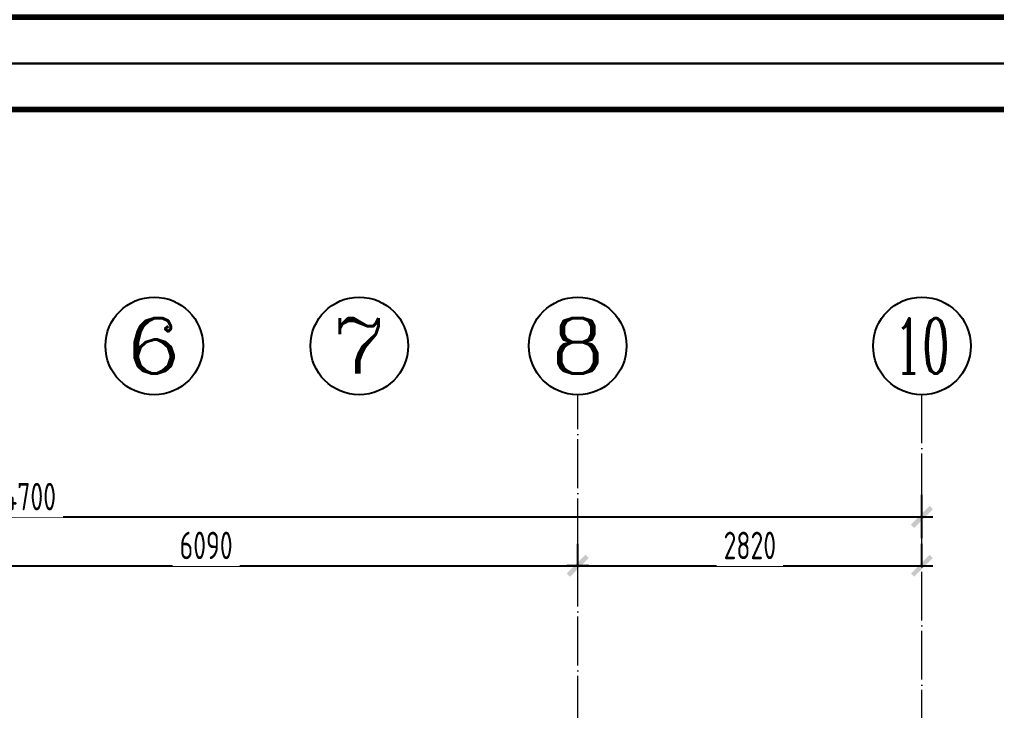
# Model space of a CAD drawing. Header units: inches. Extents: x -50945 to 250244, y -404780 to 18493.
# Drawn here: x 169793 to 177798, y -320175 to -314517 of the extents above; entities that cross this region are included whole.
import ezdxf
from ezdxf.enums import TextEntityAlignment as Align

# ---------------------------------------------------------------- set-up
doc = ezdxf.new("R2010")
doc.units = ezdxf.units.IN
doc.header["$MEASUREMENT"] = 0
doc.linetypes.add('DOTE', pattern=[2.42, 2, -0.2, 0.02, -0.2])
for name, color, linetype in [('15开关布置图-YJ', 2, 'Continuous'), ('AXIS', 1, 'Continuous'), ('AXIS_TEXT', 7, 'Continuous'), ('A图框', 7, 'Continuous'), ('D-ARCHI', 250, 'Continuous'), ('外标注', 50, 'Continuous')]:
    doc.layers.add(name, color=color, linetype=linetype)
doc.styles.add('_TCH_AXIS', font='COMPLEX', dxfattribs={"bigfont": 'GBCBIG'})
doc.styles.add('COMPLEX', font='COMPLEX')
doc.styles.add('HBA-DIMT', font='ARCHS.SHX', dxfattribs={"width": 0.8})
doc.dimstyles.new('HBA_40', dxfattribs={"dimscale": 50, "dimtxt": 2.5, "dimasz": 0.1, "dimexe": 2, "dimexo": 2.5, "dimgap": 0.6, "dimtad": 1, "dimdec": 0, "dimrnd": 5, "dimzin": 0, "dimtxsty": 'HBA-DIMT', "dimblk": 'HBA_DIMENSION_TICK', "dimblk1": 'HBA_DIMENSION_TICK', "dimblk2": 'HBA_DIMENSION_TICK', "dimcen": 0.125, "dimclrd": 44, "dimclre": 44, "dimclrt": 2, "dimadec": 0, "dimazin": 0, "dimtfac": 1, "dimtdec": 0, "dimtix": 1, "dimtmove": 1, "dimatfit": 3, "dimldrblk": 'HBA_Leader_Dot', "dimfxl": 0, "dimtvp": 1, "dimtfill": 1, "dimtolj": 1, "dimtzin": 0, "dimarcsym": 0})

# ---------------------------------------------------------------- blocks, each defined once
blk = doc.blocks.new('gegeg')
at = {"layer": 'A图框'}
blk.add_lwpolyline([(162587.3, -39217.7), (162587.3, -60007.7), (133187.3, -60007.7), (133187.3, -39217.7)], close=True, dxfattribs=at)
at = {"layer": 'A图框', "const_width": 42}
blk.add_lwpolyline([(133537.3, -40124.6), (133537.3, -39567.7), (162237.3, -39567.7), (162237.3, -57907.7)], dxfattribs=at)
blk.add_lwpolyline([(133537.3, -58257.7), (162237.3, -58257.7), (162237.3, -59657.7), (133537.3, -59657.7)], close=True, dxfattribs=at)
blk = doc.blocks.new('HBA_DIMENSION_TICK')
at = {"color": 0, "linetype": 'ByBlock'}
for p, q in [((-10, 0), (0, 0)), ((0, 0), (10, 0))]:
    blk.add_line(p, q, dxfattribs=at)
at = {"color": 50, "linetype": 'ByBlock'}
blk.add_solid([(-10, -7), (-7, -10), (7, 10), (10, 7)], dxfattribs=at)
blk = doc.blocks.new('*D642')
at = {"layer": 'Defpoints', "color": 0, "transparency": 16777216}
for p in [(174367.1, -318990.2), (168277.1, -319214.7), (174367.1, -319214.7)]:
    blk.add_point(p, dxfattribs=at)
at = {"layer": '外标注', "color": 44, "lineweight": -2, "transparency": 16777216}
for p, q in [((168277.1, -318990.2), (168277.1, -318810.2)), ((174367.1, -318990.2), (174367.1, -318810.2)), ((168286.1, -318990.2), (174358.1, -318990.2))]:
    blk.add_line(p, q, dxfattribs=at)
at = {"layer": '外标注', "color": 44, "lineweight": -2, "transparency": 16777216, "xscale": 9, "yscale": 9, "zscale": 9, "rotation": 180}
blk.add_blockref('HBA_DIMENSION_TICK', (168277.1, -318990.2), dxfattribs=at)
at = {"layer": '外标注', "color": 44, "lineweight": -2, "transparency": 16777216, "xscale": 9, "yscale": 9, "zscale": 9}
blk.add_blockref('HBA_DIMENSION_TICK', (174367.1, -318990.2), dxfattribs=at)
at = {"layer": '外标注', "color": 2, "transparency": 16777216, "insert": (171322.1, -318823.7), "char_height": 225, "attachment_point": 5, "style": 'HBA-DIMT', "bg_fill": 3, "box_fill_scale": 1.25, "bg_fill_color": 256, "bg_fill_true_color": 13158600, "bg_fill_transparency": 0}
blk.add_mtext('\\A1;6090', dxfattribs=at)
blk = doc.blocks.new('HBA_Leader_Dot')
at = {"color": 0, "linetype": 'ByBlock'}
blk.add_line((-5, 0), (-10, 0), dxfattribs=at)
at = {"color": 0, "linetype": 'ByBlock', "const_width": 5}
blk.add_lwpolyline([(-2.5, 0, 1), (2.5, 0, 1)], format="xyb", close=True, dxfattribs=at)
blk = doc.blocks.new('*D643')
at = {"layer": 'Defpoints', "color": 0, "transparency": 16777216}
for p in [(177187.1, -318990.2), (174367.1, -319214.7), (177187.1, -319214.7)]:
    blk.add_point(p, dxfattribs=at)
at = {"layer": '外标注', "color": 44, "lineweight": -2, "transparency": 16777216}
for p, q in [((174367.1, -318990.2), (174367.1, -318810.2)), ((177187.1, -318990.2), (177187.1, -318810.2)), ((174376.1, -318990.2), (177178.1, -318990.2))]:
    blk.add_line(p, q, dxfattribs=at)
at = {"layer": '外标注', "color": 44, "lineweight": -2, "transparency": 16777216, "xscale": 9, "yscale": 9, "zscale": 9, "rotation": 180}
blk.add_blockref('HBA_DIMENSION_TICK', (174367.1, -318990.2), dxfattribs=at)
at = {"layer": '外标注', "color": 44, "lineweight": -2, "transparency": 16777216, "xscale": 9, "yscale": 9, "zscale": 9}
blk.add_blockref('HBA_DIMENSION_TICK', (177187.1, -318990.2), dxfattribs=at)
at = {"layer": '外标注', "color": 2, "transparency": 16777216, "insert": (175777.1, -318823.7), "char_height": 225, "attachment_point": 5, "style": 'HBA-DIMT', "bg_fill": 3, "box_fill_scale": 1.25, "bg_fill_color": 256, "bg_fill_true_color": 13158600, "bg_fill_transparency": 0}
blk.add_mtext('\\A1;2820', dxfattribs=at)
blk = doc.blocks.new('*D644')
at = {"layer": 'Defpoints', "color": 0, "transparency": 16777216}
for p in [(177187.1, -318590.2), (162487.1, -318990.2), (177187.1, -318990.2)]:
    blk.add_point(p, dxfattribs=at)
at = {"layer": '外标注', "color": 44, "lineweight": -2, "transparency": 16777216}
for p, q in [((162487.1, -318765.2), (162487.1, -318410.2)), ((177187.1, -318765.2), (177187.1, -318410.2)), ((162496.1, -318590.2), (177178.1, -318590.2))]:
    blk.add_line(p, q, dxfattribs=at)
at = {"layer": '外标注', "color": 44, "lineweight": -2, "transparency": 16777216, "xscale": 9, "yscale": 9, "zscale": 9, "rotation": 180}
blk.add_blockref('HBA_DIMENSION_TICK', (162487.1, -318590.2), dxfattribs=at)
at = {"layer": '外标注', "color": 44, "lineweight": -2, "transparency": 16777216, "xscale": 9, "yscale": 9, "zscale": 9}
blk.add_blockref('HBA_DIMENSION_TICK', (177187.1, -318590.2), dxfattribs=at)
at = {"layer": '外标注', "color": 2, "transparency": 16777216, "insert": (169837.1, -318423.7), "char_height": 225, "attachment_point": 5, "style": 'HBA-DIMT', "bg_fill": 3, "box_fill_scale": 1.25, "bg_fill_color": 256, "bg_fill_true_color": 13158600, "bg_fill_transparency": 0}
blk.add_mtext('\\A1;14700', dxfattribs=at)
blk = doc.blocks.new('_AXISO')
blk.add_circle((0, 0), 0.5)
at = {"layer": 'AXIS_TEXT', "style": 'COMPLEX', "width": 1.041667}
blk.add_attdef('A', text='', height=0.56, dxfattribs=at).set_placement((-0.25, -0.28), (0.25, -0.28), align=Align.FIT)

msp = doc.modelspace()

# ---------------------------------------------------------------- block references
at = {"layer": '15开关布置图-YJ', "color": 2, "xscale": 1.081091401797356, "yscale": 1.081091401797356, "zscale": 1.081091401797356}
msp.add_blockref('gegeg', (10904.09, -250002.3), dxfattribs=at)
at = {"layer": 'AXIS'}
ref = msp.add_blockref('_AXISO', (170896.77, -317190.16), dxfattribs=dict(at, xscale=800, yscale=800, zscale=800))
ref.add_attrib('A', '6', dxfattribs={"layer": 'AXIS_TEXT', "height": 452.55, "style": '_TCH_AXIS', "width": 1.5}).set_placement((170670.49, -317416.43), (171123.04, -317416.43), align=Align.FIT)
ref = msp.add_blockref('_AXISO', (172576.77, -317190.16), dxfattribs=dict(at, xscale=800, yscale=800, zscale=800))
ref.add_attrib('A', '7', dxfattribs={"layer": 'AXIS_TEXT', "height": 452.55, "style": '_TCH_AXIS', "width": 1.5}).set_placement((172350.49, -317416.43), (172803.04, -317416.43), align=Align.FIT)
ref = msp.add_blockref('_AXISO', (174367.07, -317190.16), dxfattribs=dict(at, xscale=800, yscale=800, zscale=800))
ref.add_attrib('A', '8', dxfattribs={"layer": 'AXIS_TEXT', "height": 452.55, "style": '_TCH_AXIS', "width": 1.5}).set_placement((174140.79, -317416.43), (174593.34, -317416.43), align=Align.FIT)
ref = msp.add_blockref('_AXISO', (177187.07, -317190.16), dxfattribs=dict(at, xscale=800, yscale=800, zscale=800))
ref.add_attrib('A', '10', dxfattribs={"layer": 'AXIS_TEXT', "height": 452.548, "style": '_TCH_AXIS', "width": 0.724138}).set_placement((176960.79, -317416.43), (177413.34, -317416.43), align=Align.FIT)

# ---------------------------------------------------------------- dimensions: what is measured, and where the dimension line sits
at = {"layer": '外标注'}
dim = msp.add_linear_dim(base=(174367.07, -318990.16), p1=(168277.07, -319214.74), p2=(174367.07, -319214.74), dimstyle='HBA_40', override={"dimscale": 90, "dimfxl": 200, "dimfxlon": 1}, dxfattribs=at)
dim.commit()
dim.dimension.update_dxf_attribs({"geometry": '*D642', "text_midpoint": (171322.07, -318823.66)})

# ---------------------------------------------------------------- next in the draw order: dimensions: what is measured, and where the dimension line sits
dim = msp.add_linear_dim(base=(177187.07, -318990.16), p1=(174367.07, -319214.74), p2=(177187.07, -319214.74), dimstyle='HBA_40', override={"dimscale": 90, "dimfxl": 200, "dimfxlon": 1}, dxfattribs=at)
dim.commit()
dim.dimension.update_dxf_attribs({"geometry": '*D643', "text_midpoint": (175777.07, -318823.66)})

# ---------------------------------------------------------------- next in the draw order: dimensions: what is measured, and where the dimension line sits
dim = msp.add_linear_dim(base=(177187.07, -318590.16), p1=(162487.07, -318990.16), p2=(177187.07, -318990.16), dimstyle='HBA_40', override={"dimscale": 90, "dimfxl": 200, "dimfxlon": 1}, dxfattribs=at)
dim.commit()
dim.dimension.update_dxf_attribs({"geometry": '*D644', "text_midpoint": (169837.07, -318423.66)})

# ---------------------------------------------------------------- next in the draw order: linework, layer by layer
at = {"layer": 'D-ARCHI', "color": 251, "linetype": 'DOTE', "lineweight": 5, "ltscale": 200}
for p, q in [((174367.07, -325130.4), (174367.07, -317590.16)), ((177187.07, -331538.73), (177187.07, -317590.16))]:
    msp.add_line(p, q, dxfattribs=at)

# ---------------------------------------------------------------- next in the draw order: block references
at = {"layer": '15开关布置图-YJ', "color": 2, "xscale": 1.081091401797356, "yscale": 1.081091401797356, "zscale": 1.081091401797356}
msp.add_blockref('gegeg', (10904.09, -272478.19), dxfattribs=at)

doc.saveas('drawing.dxf')
